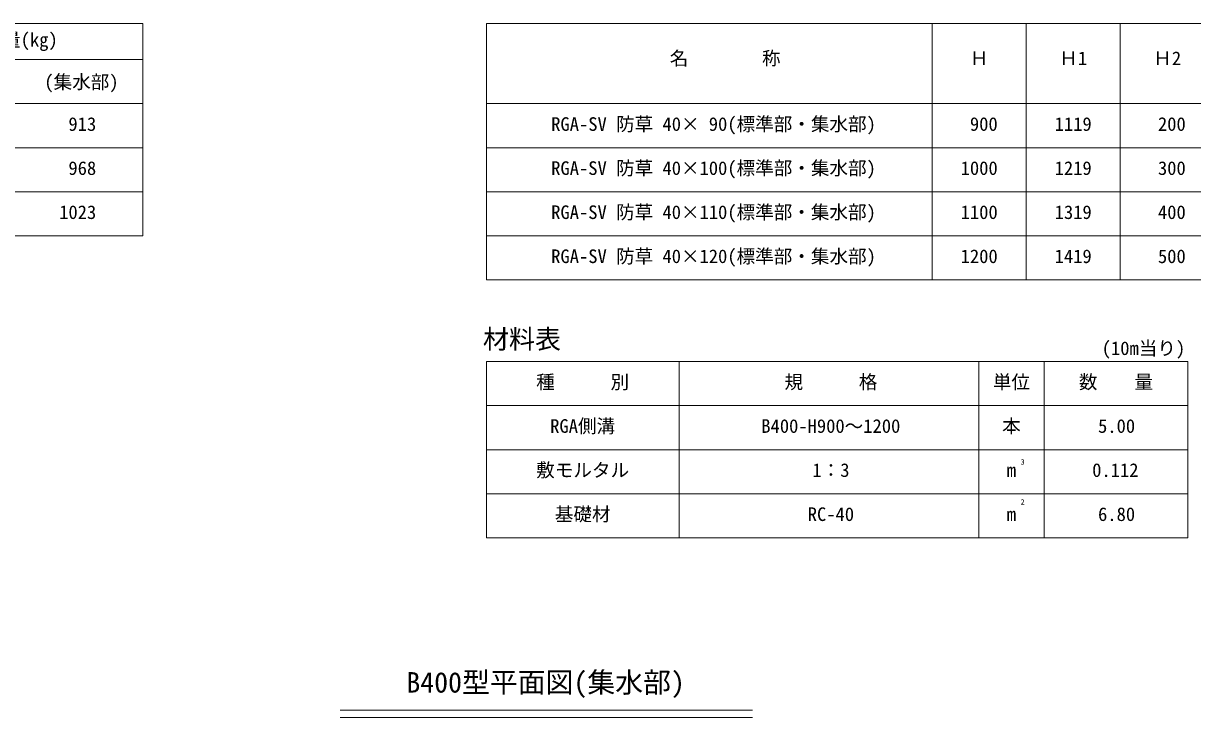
# Model space of a CAD drawing. Units: millimetres at full size, sheet at 1:20; details may follow other scales. Extents: x 0 to 8400, y -600 to 5940.
# Drawn here: x 5082 to 7285, y 1333 to 2640 of the extents above; entities that cross this region are included whole.
import ezdxf
from ezdxf.enums import TextEntityAlignment as Align

# ---------------------------------------------------------------- set-up
doc = ezdxf.new("R2010")
doc.units = ezdxf.units.MM
doc.header["$LTSCALE"] = 20
for name, color, linetype, lineweight in [('1', 7, 'Continuous', 9), ('TEXT(細線）', 1, 'Continuous', 13), ('寸法線', 7, 'Continuous', 9)]:
    doc.layers.add(name, color=color, linetype=linetype, lineweight=lineweight)
doc.styles.add('ＭＳ ゴシック', font='')
doc.styles.get('ＭＳ ゴシック').set_extended_font_data('MS Gothic')

msp = doc.modelspace()

# ---------------------------------------------------------------- linework, layer by layer
at = {"layer": '1'}
for p, q in [((5678.99, 1346.39), (6455.83, 1346.39)), ((5678.99, 1332.52), (6455.83, 1332.52))]:
    msp.add_line(p, q, dxfattribs=at)
at = {"layer": 'TEXT(細線）'}
for p, q in [((5307.42, 2640.37), (4851.41, 2640.37)), ((5307.42, 2240.15), (5307.42, 2640.37)), ((5954.66, 2640.37), (5954.66, 2157.12)), ((7326.09, 2640.37), (5954.66, 2640.37)), ((6794.69, 2157.12), (6794.69, 2640.37)), ((6794.69, 2640.37), (6794.69, 2157.12)), ((6971.82, 2157.12), (6971.82, 2640.37)), ((7148.96, 2157.12), (7148.96, 2640.37)), ((5307.42, 2572.27), (4851.41, 2572.27)), ((5307.42, 2489.24), (4851.41, 2489.24)), ((7326.09, 2489.24), (5954.66, 2489.24)), ((5307.42, 2406.21), (4851.41, 2406.21)), ((7326.09, 2406.21), (5954.66, 2406.21)), ((5307.42, 2323.18), (4851.41, 2323.18)), ((7326.09, 2323.18), (5954.66, 2323.18)), ((5307.42, 2240.15), (4851.41, 2240.15)), ((7326.09, 2240.15), (5954.66, 2240.15)), ((7326.09, 2157.12), (5954.66, 2157.12)), ((5954.66, 2003.36), (5954.66, 1671.24)), ((7276.47, 2003.36), (5954.66, 2003.36)), ((6317.65, 2003.36), (6317.65, 1671.24)), ((6882.29, 2003.36), (6882.29, 1671.24)), ((7005.53, 2003.36), (7005.53, 1671.24)), ((7276.47, 2003.36), (7276.47, 1671.24)), ((7276.47, 1920.33), (5954.66, 1920.33)), ((7276.47, 1837.3), (5954.66, 1837.3)), ((7276.47, 1754.27), (5954.66, 1754.27)), ((7276.47, 1671.24), (5954.66, 1671.24))]:
    msp.add_line(p, q, dxfattribs=at)

# ---------------------------------------------------------------- texts
at = {"layer": 'TEXT(細線）', "style": 'ＭＳ ゴシック'}
for s, height, p in [('質量(kg)', 25.66, (5007.27, 2589.06)), ('名\u3000\u3000\u3000\u3000称', 25.48, (6300.27, 2554.22)), ('Ｈ', 25.66, (6865.76, 2554.1)), ('Ｈ1', 25.66, (7034.14, 2554.1)), ('Ｈ2', 25.66, (7211.27, 2554.1)), ('(集水部)', 25.66, (5121.83, 2509.59)), ('RGA-SV 防草 40× 90(標準部・集水部)', 25.66, (6076.83, 2430.22)), (' 913', 25.66, (5149.79, 2430.22)), (' 900', 25.66, (6848.26, 2430.22)), ('1119', 25.66, (7025.39, 2430.22)), (' 200', 25.66, (7202.52, 2430.22)), (' 968', 25.66, (5149.79, 2347.19)), ('RGA-SV 防草 40×100(標準部・集水部)', 25.66, (6076.83, 2347.19)), ('1000', 25.66, (6848.26, 2347.19)), ('1219', 25.66, (7025.39, 2347.19)), (' 300', 25.66, (7202.52, 2347.19)), ('1023', 25.66, (5149.79, 2264.16)), ('RGA-SV 防草 40×110(標準部・集水部)', 25.66, (6076.83, 2264.16)), ('1100', 25.66, (6848.26, 2264.16)), ('1319', 25.66, (7025.39, 2264.16)), (' 400', 25.66, (7202.52, 2264.16)), ('RGA-SV 防草 40×120(標準部・集水部)', 25.66, (6076.83, 2181.13)), ('1200', 25.66, (6848.26, 2181.13)), ('1419', 25.66, (7025.39, 2181.13)), (' 500', 25.66, (7202.52, 2181.13)), ('材料表', 35.92, (5948.23, 2016.82)), ('(10m当り)', 25.66, (7114.02, 2007.9)), ('種\u3000\u3000\u3000別', 25.66, (6048.65, 1944.34)), ('規\u3000\u3000\u3000格', 25.66, (6516.43, 1944.34)), ('単位', 25.66, (6908.91, 1944.34)), ('数    量', 25.66, (7071, 1944.34)), ('RGA側溝', 25.66, (6074.9, 1861.31)), ('B400-H900～1200', 25.66, (6472.68, 1861.31)), ('本', 25.66, (6926.41, 1861.31)), ('5.00 ', 25.66, (7107.16, 1861.31)), ('敷モルタル', 25.66, (6048.65, 1778.28)), ('1：3', 25.66, (6568.93, 1778.28)), ('3', 10.26, (6961.31, 1805.93)), ('0.112', 25.66, (7096.09, 1778.28)), ('m', 25.66, (6935.16, 1778.28)), ('2', 10.26, (6961.31, 1730.6)), ('基礎材', 25.66, (6083.65, 1695.25)), ('RC-40', 25.66, (6560.18, 1695.25)), ('m', 25.66, (6935.16, 1695.25)), ('6.80 ', 25.66, (7107.16, 1695.25))]:
    msp.add_text(s, height=height, dxfattribs=at).set_placement(p, align=Align.BOTTOM_LEFT)
at = {"layer": '寸法線', "style": 'ＭＳ ゴシック'}
msp.add_text('B400型平面図(集水部)', height=38.49, dxfattribs=at).set_placement((5804.02, 1368.11), align=Align.BOTTOM_LEFT)

doc.saveas('drawing.dxf')
